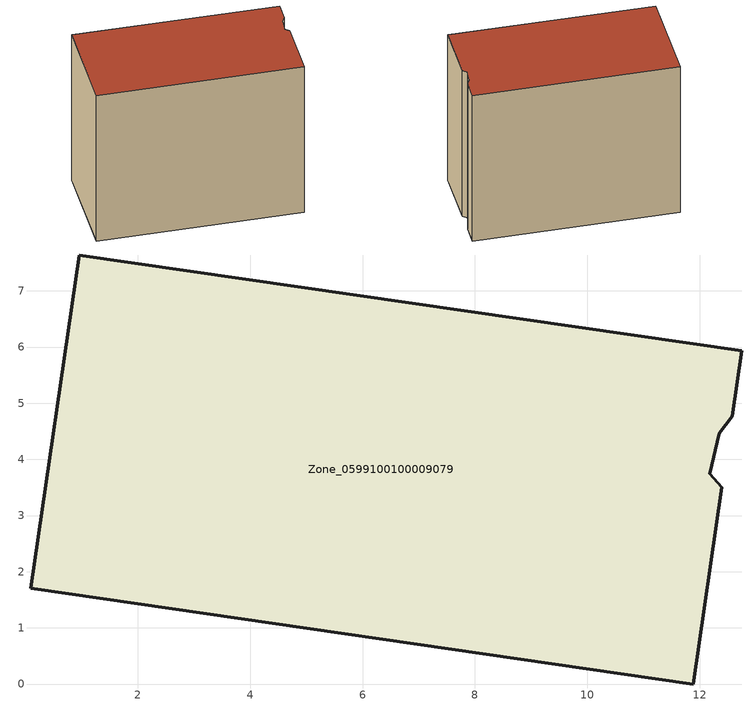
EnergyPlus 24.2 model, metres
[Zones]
Zone_0599100100009079
 floor ground (C_G): 12.4,3.5 11.89,0 0.09,1.71 0.96,7.64 12.75,5.93 12.58,4.77 12.35,4.46 12.18,3.74 z0
 wall outside (C_F): 11.89,0 12.4,3.5 12.18,3.74 12.35,4.46 12.58,4.77 12.75,5.93 0.96,7.64 0.09,1.71 11.89,0 z0:9.95
 roof outside (C_R): 0.96,7.64 0.09,1.71 11.89,0 12.4,3.5 12.18,3.74 12.35,4.46 12.58,4.77 12.75,5.93 z9.95
[BUILDING]
Pand.0599100100009079: North Axis=0; Terrain=City; Loads Convergence Tolerance Value=0.04; Temperature Convergence Tolerance Value=0.4; Solar Distribution=FullExterior; Maximum Number of Warmup Days=25; Minimum Number of Warmup Days=1
[Site:Location]
Rotterdam.The.Hague.AP_ZH_NLD Design_Conditions: Latitude=51.96; Longitude=4.45; Time Zone=1; Elevation=-4.5
[SITE:GROUNDTEMPERATURE:BUILDINGSURFACE]
18, 18, 18, 18, 18, 18, 18, 18, 18, 18, 18, 18
[MATERIAL] Thermal Absorptance=0.9; Solar Absorptance=0.7; Visible Absorptance=0.7
Name | Roughness | Thickness | Conductivity | Density | Specific Heat
G.TI.2015-2018 | MediumSmooth | 0.15 | 0.0428571 | 540 | 1210
F.TI.2015-2018 | Rough | 0.3 | 0.0666667 | 1920 | 840
R.TI.2015-2018 | MediumRough | 0.2 | 0.0333333 | 1500 | 1000
[CONSTRUCTION]
C_G: G.TI.2015-2018
C_F: F.TI.2015-2018
C_R: R.TI.2015-2018
[ZONE]
Zone_0599100100009079: Type=1; Multiplier=1; Ceiling Height=Autocalculate; Volume=Autocalculate; Floor Area=autocalculate; Part of Total Floor Area=Yes
[ZONEINFILTRATION:DESIGNFLOWRATE]
Infil_Zone_0599100100009079: Zone or ZoneList or Space or SpaceList=Zone_0599100100009079; Schedule=AlwaysOn; Design Flow Rate Calculation Method=Flow/Area; Flow Rate per Floor Area=0.0015; Constant Term Coefficient=1; Temperature Term Coefficient=0; Velocity Term Coefficient=0; Velocity Squared Term Coefficient=0
[HVACTEMPLATE:ZONE:IDEALLOADSAIRSYSTEM]
Zone_0599100100009079: Maximum Heating Supply Air Temperature=50; Minimum Cooling Supply Air Temperature=13; Maximum Heating Supply Air Humidity Ratio=0.0156; Minimum Cooling Supply Air Humidity Ratio=0.0077; Heating Limit=NoLimit; Cooling Limit=NoLimit; Dehumidification Control Type=ConstantSensibleHeatRatio; Cooling Sensible Heat Ratio=0.7; Dehumidification Setpoint=60; Humidification Control Type=None; Humidification Setpoint=30; Outdoor Air Method=None; Outdoor Air Flow Rate per Person=0.00944; Outdoor Air Flow Rate per Zone Floor Area=0; Outdoor Air Flow Rate per Zone=0; Demand Controlled Ventilation Type=None; Outdoor Air Economizer Type=NoEconomizer; Heat Recovery Type=None; Sensible Heat Recovery Effectiveness=0.7; Latent Heat Recovery Effectiveness=0.65
[ZONECONTROL:THERMOSTAT]
ThermostatControl_Zone_0599100100009079: Zone or ZoneList=Zone_0599100100009079; Control Type Schedule=DualSetpointControlType; Control 1=Thermostat_Zone_0599100100009079; Temperature Difference Between Cutout And Setpoint=0
[THERMOSTATSETPOINT:DUALSETPOINT]
Thermostat_Zone_0599100100009079: Heating Setpoint Temperature Schedule=HeatingSetpoint_Zone_0599100100009079; Cooling Setpoint Temperature Schedule=CoolingSetpoint_Zone_0599100100009079
[SCHEDULE:COMPACT]
HeatingSetpoint_Zone_0599100100009079: Through: 12/31, For: AllDays, Until: 24:00, 21
CoolingSetpoint_Zone_0599100100009079: Through: 12/31, For: AllDays, Until: 24:00, 24
DualSetpointControlType: Through: 12/31, For: AllDays, Until: 24:00, 4
AlwaysOn: Through: 12/31, For: AllDays, Until: 24:00, 1
